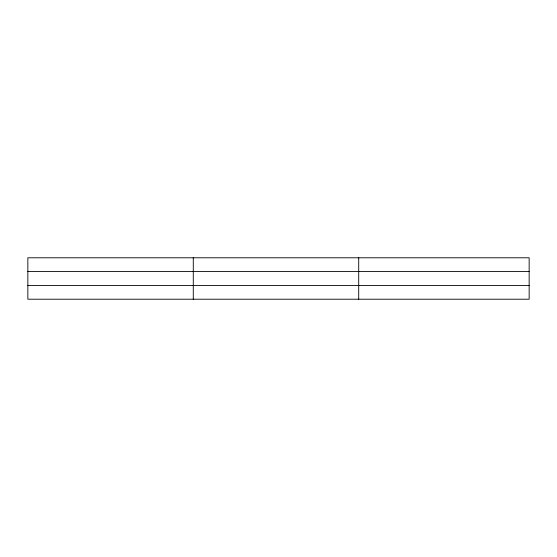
<?xml version="1.0" encoding="UTF-8"?>
<svg xmlns="http://www.w3.org/2000/svg" width="557" height="557" viewBox="0 0 557 557"><rect width="100%" height="100%" fill="white"/><g stroke="black" fill="none" stroke-linecap="round" stroke-linejoin="round"><path stroke-width="0.84" d="M193.279 299.213L193.279 257.787M358.708 299.213L358.708 257.787M529.15 285.546L529.15 299.213L27.85 299.213L27.85 257.787L529.15 257.787L529.15 285.546L27.85 285.546M27.85 271.454L529.15 271.454"/></g></svg>
